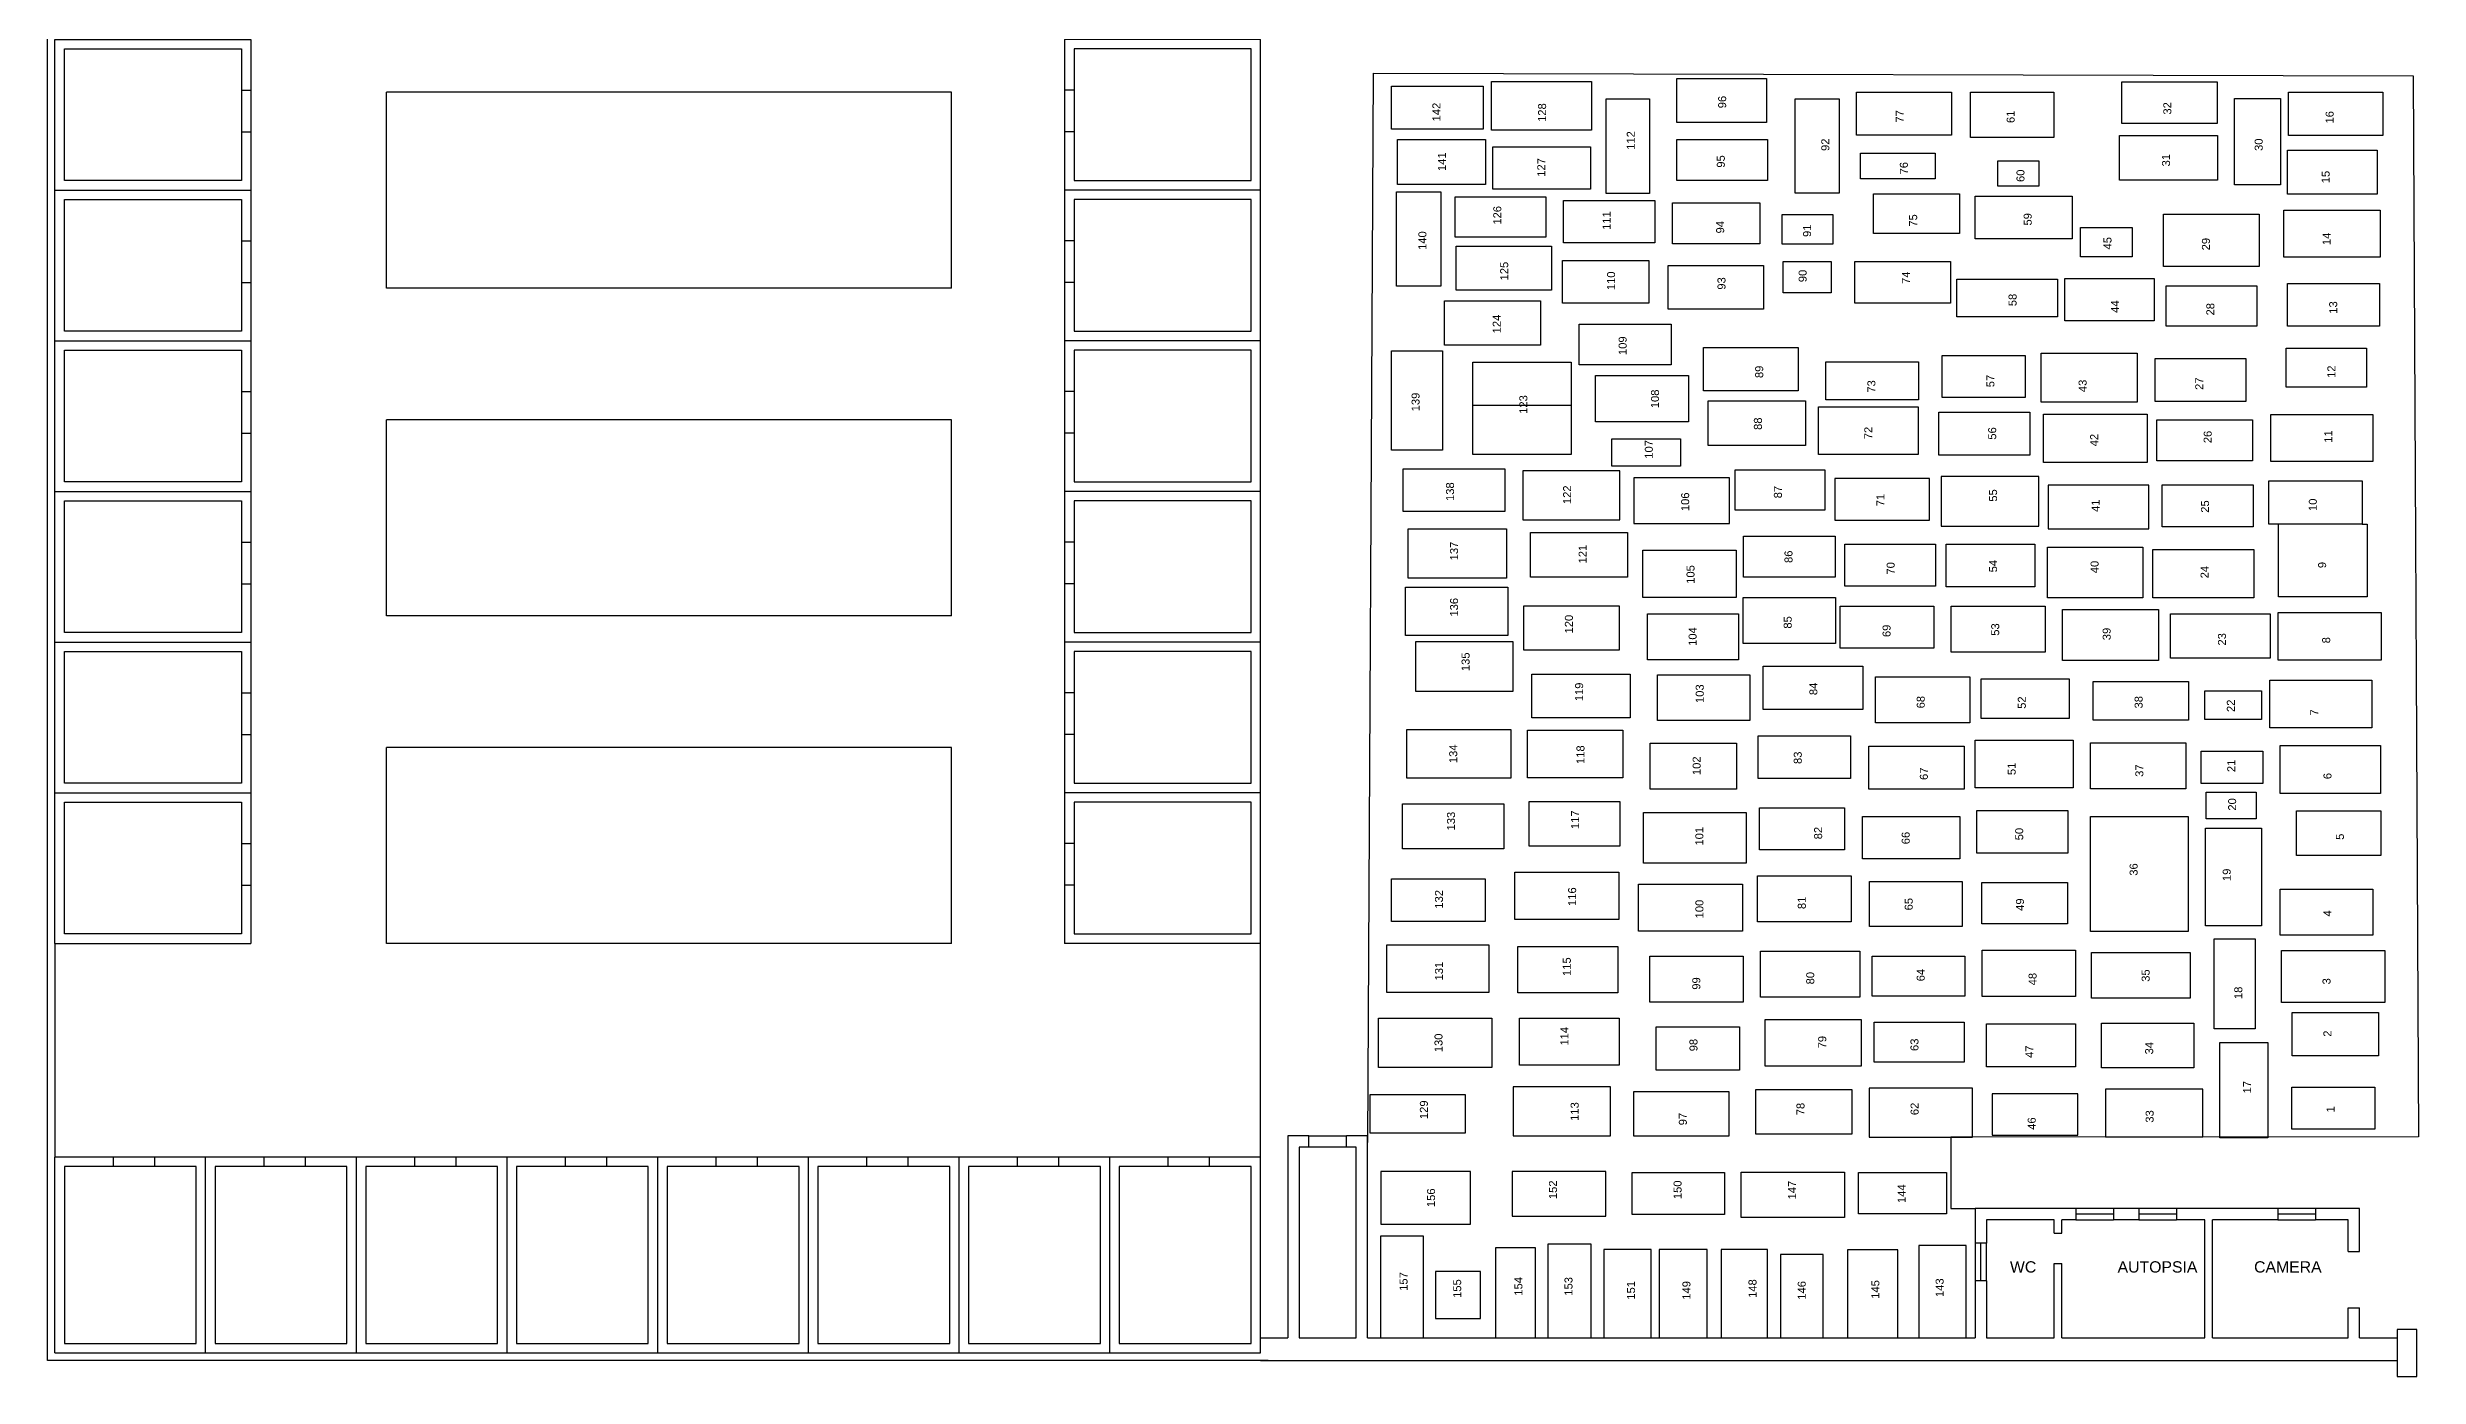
# Model space of a CAD drawing. Header units: millimetres. Extents: x 4085 to 4872, y 1447 to 1654.
# Drawn here: x 4084.9 to 4147.8, y 1574.2 to 1609.5 of the extents above; entities that cross this region are included whole.
import ezdxf

# ---------------------------------------------------------------- set-up
doc = ezdxf.new("R2010")
doc.units = ezdxf.units.MM
for name, color, linetype in [('01', 4, 'Continuous'), ('02', 3, 'Continuous'), ('04', 1, 'Continuous'), ('scritte', 6, 'Continuous')]:
    doc.layers.add(name, color=color, linetype=linetype)
doc.styles.get("Standard").update_dxf_attribs({"font": 'arial.ttf'})

msp = doc.modelspace()

# ---------------------------------------------------------------- linework, layer by layer
at = {"layer": '01'}
for p, q in [((4119.9232, 1580.4532), (4120.0748, 1608.8392)), ((4120.0748, 1608.8392), (4147.6725, 1608.7648)), ((4147.6725, 1608.7648), (4147.8134, 1580.601)), ((4090.0236, 1608.3851), (4090.0236, 1607.2851)), ((4090.2736, 1608.3851), (4090.2736, 1607.2851)), ((4111.8736, 1608.3851), (4111.8736, 1607.2851)), ((4112.1236, 1608.3851), (4112.1236, 1607.2851)), ((4090.0236, 1604.3851), (4090.0236, 1603.2851)), ((4090.2736, 1604.3851), (4090.2736, 1603.2851)), ((4111.8736, 1604.3851), (4111.8736, 1603.2851)), ((4112.1236, 1604.3851), (4112.1236, 1603.2851)), ((4090.0236, 1600.3851), (4090.0236, 1599.2851)), ((4090.2736, 1600.3851), (4090.2736, 1599.2851)), ((4111.8736, 1600.3851), (4111.8736, 1599.2851)), ((4112.1236, 1600.3851), (4112.1236, 1599.2851)), ((4090.0236, 1596.3851), (4090.0236, 1595.2851)), ((4090.2736, 1596.3851), (4090.2736, 1595.2851)), ((4111.8736, 1596.3851), (4111.8736, 1595.2851)), ((4112.1236, 1596.3851), (4112.1236, 1595.2851)), ((4090.0236, 1592.3851), (4090.0236, 1591.2851)), ((4090.2736, 1592.3851), (4090.2736, 1591.2851)), ((4111.8736, 1592.3851), (4111.8736, 1591.2851)), ((4112.1236, 1592.3851), (4112.1236, 1591.2851)), ((4090.0236, 1588.3851), (4090.0236, 1587.2851)), ((4090.2736, 1588.3851), (4090.2736, 1587.2851)), ((4111.8736, 1588.3851), (4111.8736, 1587.2851)), ((4112.1236, 1588.3851), (4112.1236, 1587.2851)), ((4118.3568, 1580.6293), (4119.3568, 1580.6293)), ((4147.8134, 1580.601), (4135.3971, 1580.5883)), ((4135.3971, 1580.5883), (4135.3991, 1578.6974)), ((4087.7236, 1580.0639), (4086.6236, 1580.0639)), ((4087.7236, 1579.8139), (4086.6236, 1579.8139)), ((4091.7236, 1580.0639), (4090.6236, 1580.0639)), ((4091.7236, 1579.8139), (4090.6236, 1579.8139)), ((4095.7236, 1580.0639), (4094.6236, 1580.0639)), ((4095.7236, 1579.8139), (4094.6236, 1579.8139)), ((4099.7236, 1580.0639), (4098.6236, 1580.0639)), ((4099.7236, 1579.8139), (4098.6236, 1579.8139)), ((4103.7236, 1580.0639), (4102.6236, 1580.0639)), ((4103.7236, 1579.8139), (4102.6236, 1579.8139)), ((4107.7236, 1580.0639), (4106.6236, 1580.0639)), ((4107.7236, 1579.8139), (4106.6236, 1579.8139)), ((4111.7236, 1580.0639), (4110.6236, 1580.0639)), ((4111.7236, 1579.8139), (4110.6236, 1579.8139)), ((4115.7236, 1580.0639), (4114.6236, 1580.0639)), ((4115.7236, 1579.8139), (4114.6236, 1579.8139)), ((4119.3568, 1580.3293), (4118.3568, 1580.3293)), ((4135.3991, 1578.6974), (4136.0443, 1578.6973)), ((4139.7192, 1578.6973), (4138.7192, 1578.6973)), ((4139.7192, 1578.5473), (4138.7192, 1578.5499)), ((4141.3888, 1578.6973), (4140.3888, 1578.6973)), ((4141.3888, 1578.5473), (4140.3888, 1578.5499)), ((4145.0801, 1578.6973), (4144.0801, 1578.6973)), ((4145.0801, 1578.5473), (4144.0801, 1578.5499)), ((4138.7192, 1578.3973), (4139.7192, 1578.3973)), ((4140.3888, 1578.3973), (4141.3888, 1578.3973)), ((4144.0801, 1578.3973), (4145.0801, 1578.3973)), ((4136.0443, 1577.7788), (4136.0443, 1576.7788)), ((4136.1943, 1576.7788), (4136.1969, 1577.7788)), ((4136.3443, 1576.7788), (4136.3443, 1577.7788))]:
    msp.add_line(p, q, dxfattribs=at)
at = {"layer": '02'}
for p, q in [((4093.8736, 1603.1351), (4093.8736, 1608.3351)), ((4108.8736, 1608.3351), (4093.8736, 1608.3351)), ((4108.8736, 1603.1351), (4108.8736, 1608.3351)), ((4108.8736, 1603.1351), (4093.8736, 1603.1351)), ((4122.7065, 1600.0264), (4125.3198, 1600.0264)), ((4093.8736, 1594.4351), (4093.8736, 1599.6351)), ((4108.8736, 1599.6351), (4093.8736, 1599.6351)), ((4108.8736, 1594.4351), (4108.8736, 1599.6351)), ((4144.0922, 1594.9346), (4144.0922, 1596.8673)), ((4146.3175, 1596.8673), (4146.4455, 1596.8673)), ((4146.4455, 1596.8673), (4146.4455, 1594.9346)), ((4146.4455, 1594.9346), (4144.0922, 1594.9346)), ((4108.8736, 1594.4351), (4093.8736, 1594.4351)), ((4093.8736, 1585.7351), (4093.8736, 1590.9351)), ((4108.8736, 1590.9351), (4093.8736, 1590.9351)), ((4108.8736, 1585.7351), (4108.8736, 1590.9351)), ((4085.0736, 1585.7351), (4085.0736, 1580.0639)), ((4108.8736, 1585.7351), (4093.8736, 1585.7351)), ((4117.0736, 1580.0639), (4117.0736, 1585.7351)), ((4117.2736, 1574.6639), (4084.8736, 1574.6639))]:
    msp.add_line(p, q, dxfattribs=at)
for points in [[(4120.549, 1608.494), (4122.988, 1608.494), (4122.988, 1607.3557), (4120.549, 1607.3557)], [(4123.2024, 1608.6146), (4125.8559, 1608.6146), (4125.8559, 1607.3289), (4123.2024, 1607.3289)], [(4126.2445, 1608.1592), (4127.397, 1608.1592), (4127.397, 1605.6415), (4126.2445, 1605.6415)], [(4128.1207, 1608.6949), (4130.5062, 1608.6949), (4130.5062, 1607.5298), (4128.1207, 1607.5298)], [(4131.27, 1608.1592), (4132.436, 1608.1592), (4132.436, 1605.6548), (4131.27, 1605.6548)], [(4132.8916, 1608.3333), (4135.411, 1608.3333), (4135.411, 1607.195), (4132.8916, 1607.195)], [(4135.9203, 1608.3333), (4138.1315, 1608.3333), (4138.1315, 1607.128), (4135.9203, 1607.128)], [(4139.9331, 1608.6125), (4142.4659, 1608.6125), (4142.4659, 1607.4999), (4139.9331, 1607.4999)], [(4142.9251, 1608.1675), (4144.1498, 1608.1675), (4144.1498, 1605.8728), (4142.9251, 1605.8728)], [(4144.3585, 1608.3343), (4146.8635, 1608.3343), (4146.8635, 1607.1801), (4144.3585, 1607.1801)], [(4120.7098, 1607.0744), (4123.0416, 1607.0744), (4123.0416, 1605.8825), (4120.7098, 1605.8825)], [(4123.2426, 1606.8869), (4125.8291, 1606.8869), (4125.8291, 1605.762), (4123.2426, 1605.762)], [(4128.1207, 1607.0744), (4130.533, 1607.0744), (4130.533, 1605.9897), (4128.1207, 1605.9897)], [(4139.8774, 1607.1801), (4142.4798, 1607.1801), (4142.4798, 1605.998), (4139.8774, 1605.998)], [(4132.9988, 1606.7128), (4134.9822, 1606.7128), (4134.9822, 1606.0298), (4132.9988, 1606.0298)], [(4136.644, 1606.512), (4137.7295, 1606.512), (4137.7295, 1605.8423), (4136.644, 1605.8423)], [(4144.3307, 1606.7907), (4146.7104, 1606.7907), (4146.7104, 1605.6225), (4144.3307, 1605.6225)], [(4120.6832, 1605.6894), (4121.8625, 1605.6894), (4121.8625, 1603.185), (4120.6832, 1603.185)], [(4133.3474, 1605.6358), (4135.6257, 1605.6358), (4135.6257, 1604.5778), (4133.3474, 1604.5778)], [(4122.2377, 1605.5555), (4124.65, 1605.5555), (4124.65, 1604.4841), (4122.2377, 1604.4841)], [(4125.119, 1605.4617), (4127.5447, 1605.4617), (4127.5447, 1604.3368), (4125.119, 1604.3368)], [(4128.0137, 1605.3948), (4130.3321, 1605.3948), (4130.3321, 1604.31), (4128.0137, 1604.31)], [(4130.9218, 1605.0868), (4132.2619, 1605.0868), (4132.2619, 1604.2966), (4130.9218, 1604.2966)], [(4136.0411, 1605.5689), (4138.6142, 1605.5689), (4138.6142, 1604.4439), (4136.0411, 1604.4439)], [(4141.0464, 1605.094), (4143.5792, 1605.094), (4143.5792, 1603.7033), (4141.0464, 1603.7033)], [(4144.2333, 1605.2053), (4146.7939, 1605.2053), (4146.7939, 1603.9536), (4144.2333, 1603.9536)], [(4138.842, 1604.7385), (4140.2089, 1604.7385), (4140.2089, 1603.9618), (4138.842, 1603.9618)], [(4122.2645, 1604.243), (4124.7974, 1604.243), (4124.7974, 1603.0779), (4122.2645, 1603.0779)], [(4125.0922, 1603.868), (4127.3838, 1603.868), (4127.3838, 1602.7297), (4125.0922, 1602.7297)], [(4127.8931, 1603.7341), (4130.4259, 1603.7341), (4130.4259, 1602.569), (4127.8931, 1602.569)], [(4130.9486, 1603.8413), (4132.2217, 1603.8413), (4132.2217, 1603.0109), (4130.9486, 1603.0109)], [(4132.8516, 1603.8413), (4135.3844, 1603.8413), (4135.3844, 1602.7297), (4132.8516, 1602.7297)], [(4135.5587, 1603.3725), (4138.2255, 1603.3725), (4138.2255, 1602.3681), (4135.5587, 1602.3681)], [(4138.4265, 1603.3859), (4140.7986, 1603.3859), (4140.7986, 1602.261), (4138.4265, 1602.261)], [(4141.116, 1603.1887), (4143.5235, 1603.1887), (4143.5235, 1602.1179), (4141.116, 1602.1179)], [(4144.3307, 1603.2583), (4146.78, 1603.2583), (4146.78, 1602.1179), (4144.3307, 1602.1179)], [(4121.9563, 1602.7967), (4124.5026, 1602.7967), (4124.5026, 1601.6181), (4121.9563, 1601.6181)], [(4125.5282, 1602.1719), (4127.9743, 1602.1719), (4127.9743, 1601.0929), (4125.5282, 1601.0929)], [(4120.5489, 1601.4643), (4121.9025, 1601.4643), (4121.9025, 1598.826), (4120.5489, 1598.826)], [(4128.8346, 1601.5565), (4131.3482, 1601.5565), (4131.3482, 1600.4018), (4128.8346, 1600.4018)], [(4135.1632, 1601.344), (4137.3731, 1601.344), (4137.3731, 1600.2314), (4135.1632, 1600.2314)], [(4137.7985, 1601.4021), (4140.3458, 1601.4021), (4140.3458, 1600.104), (4137.7985, 1600.104)], [(4140.8181, 1601.2672), (4143.2304, 1601.2672), (4143.2304, 1600.1209), (4140.8181, 1600.1209)], [(4144.3016, 1601.537), (4146.4272, 1601.537), (4146.4272, 1600.5002), (4144.3016, 1600.5002)], [(4122.7065, 1601.1697), (4125.3198, 1601.1697), (4125.3198, 1598.7189), (4122.7065, 1598.7189)], [(4125.9668, 1600.8148), (4128.4382, 1600.8148), (4128.4382, 1599.5841), (4125.9668, 1599.5841)], [(4132.0832, 1601.1749), (4134.5377, 1601.1749), (4134.5377, 1600.1635), (4132.0832, 1600.1635)], [(4128.954, 1600.1382), (4131.5434, 1600.1382), (4131.5434, 1598.9497), (4128.954, 1598.9497)], [(4131.8808, 1599.978), (4134.5293, 1599.978), (4134.5293, 1598.7137), (4131.8808, 1598.7137)], [(4135.0788, 1599.8352), (4137.4912, 1599.8352), (4137.4912, 1598.6973), (4135.0788, 1598.6973)], [(4137.8575, 1599.7837), (4140.6072, 1599.7837), (4140.6072, 1598.5025), (4137.8575, 1598.5025)], [(4140.8687, 1599.632), (4143.4076, 1599.632), (4143.4076, 1598.5446), (4140.8687, 1598.5446)], [(4143.8883, 1599.7753), (4146.5959, 1599.7753), (4146.5959, 1598.5278), (4143.8883, 1598.5278)], [(4126.3982, 1599.1351), (4128.2201, 1599.1351), (4128.2201, 1598.4018), (4126.3982, 1598.4018)], [(4123.5697, 1598.3229), (4120.8537, 1598.3229), (4120.8537, 1597.2103), (4123.5697, 1597.2103)], [(4126.6085, 1598.2808), (4124.0359, 1598.2808), (4124.0359, 1596.9827), (4126.6085, 1596.9827)], [(4129.5184, 1598.0954), (4126.9796, 1598.0954), (4126.9796, 1596.8816), (4129.5184, 1596.8816)], [(4132.0605, 1598.2977), (4129.665, 1598.2977), (4129.665, 1597.244), (4132.0605, 1597.244)], [(4134.8271, 1598.0785), (4132.3219, 1598.0785), (4132.3219, 1596.9743), (4134.8271, 1596.9743)], [(4137.737, 1598.1291), (4135.1391, 1598.1291), (4135.1391, 1596.8142), (4137.737, 1596.8142)], [(4140.6508, 1597.9016), (4137.977, 1597.9016), (4137.977, 1596.7384), (4140.6508, 1596.7384)], [(4141.0051, 1597.9101), (4143.4258, 1597.9101), (4143.4258, 1596.7974), (4141.0051, 1596.7974)], [(4120.9971, 1596.7383), (4123.6034, 1596.7383), (4123.6034, 1595.4318), (4120.9971, 1595.4318)], [(4124.236, 1596.6455), (4126.817, 1596.6455), (4126.817, 1595.457), (4124.236, 1595.457)], [(4127.2219, 1596.1735), (4129.7017, 1596.1735), (4129.7017, 1594.9176), (4127.2219, 1594.9176)], [(4129.8904, 1596.5505), (4132.328, 1596.5505), (4132.328, 1595.4547), (4129.8904, 1595.4547)], [(4132.5811, 1596.3314), (4134.9934, 1596.3314), (4134.9934, 1595.2187), (4132.5811, 1595.2187)], [(4135.2718, 1596.3314), (4137.6251, 1596.3314), (4137.6251, 1595.2019), (4135.2718, 1595.2019)], [(4137.9628, 1596.2591), (4140.4921, 1596.2591), (4140.4921, 1594.9066), (4137.9628, 1594.9066)], [(4140.7583, 1596.1926), (4143.4429, 1596.1926), (4143.4429, 1594.9066), (4140.7583, 1594.9066)], [(4120.9212, 1595.1957), (4123.6372, 1595.1957), (4123.6372, 1593.9061), (4120.9212, 1593.9061)], [(4129.882, 1594.9153), (4132.3365, 1594.9153), (4132.3365, 1593.7015), (4129.882, 1593.7015)], [(4124.0673, 1594.6984), (4126.5977, 1594.6984), (4126.5977, 1593.5184), (4124.0673, 1593.5184)], [(4127.3431, 1594.4854), (4129.7639, 1594.4854), (4129.7639, 1593.2632), (4127.3431, 1593.2632)], [(4132.463, 1594.6877), (4134.9428, 1594.6877), (4134.9428, 1593.5751), (4132.463, 1593.5751)], [(4135.4067, 1594.6877), (4137.9034, 1594.6877), (4137.9034, 1593.4655), (4135.4067, 1593.4655)], [(4138.3646, 1594.5994), (4140.9124, 1594.5994), (4140.9124, 1593.2499), (4138.3646, 1593.2499)], [(4141.2267, 1594.489), (4143.8764, 1594.489), (4143.8764, 1593.3093), (4141.2267, 1593.3093)], [(4144.0887, 1594.523), (4146.8174, 1594.523), (4146.8174, 1593.2504), (4144.0887, 1593.2504)], [(4121.1941, 1593.7493), (4123.7671, 1593.7493), (4123.7671, 1592.4214), (4121.1941, 1592.4214)], [(4130.4198, 1593.0966), (4133.0611, 1593.0966), (4133.0611, 1591.9423), (4130.4198, 1591.9423)], [(4124.2749, 1592.8866), (4126.8817, 1592.8866), (4126.8817, 1591.7279), (4124.2749, 1591.7279)], [(4127.6072, 1592.8649), (4130.0651, 1592.8649), (4130.0651, 1591.65), (4127.6072, 1591.65)], [(4133.4008, 1592.8165), (4135.8977, 1592.8165), (4135.8977, 1591.5944), (4133.4008, 1591.5944)], [(4136.199, 1592.7577), (4138.5345, 1592.7577), (4138.5345, 1591.7053), (4136.199, 1591.7053)], [(4139.1799, 1592.6898), (4141.7023, 1592.6898), (4141.7023, 1591.6628), (4139.1799, 1591.6628)], [(4142.1379, 1592.4441), (4143.6412, 1592.4441), (4143.6412, 1591.6803), (4142.1379, 1591.6803)], [(4143.862, 1592.7242), (4146.5712, 1592.7242), (4146.5712, 1591.4596), (4143.862, 1591.4596)], [(4120.9571, 1591.4149), (4123.7163, 1591.4149), (4123.7163, 1590.1208), (4120.9571, 1590.1208)], [(4124.1564, 1591.398), (4126.6955, 1591.398), (4126.6955, 1590.1293), (4124.1564, 1590.1293)], [(4130.284, 1591.2464), (4132.7384, 1591.2464), (4132.7384, 1590.1091), (4130.284, 1590.1091)], [(4136.0461, 1591.1281), (4138.6449, 1591.1281), (4138.6449, 1589.8636), (4136.0461, 1589.8636)], [(4127.4149, 1591.0512), (4129.7086, 1591.0512), (4129.7086, 1589.8333), (4127.4149, 1589.8333)], [(4133.2225, 1590.9748), (4135.7533, 1590.9748), (4135.7533, 1589.829), (4133.2225, 1589.829)], [(4139.1035, 1591.0602), (4141.6343, 1591.0602), (4141.6343, 1589.8381), (4139.1035, 1589.8381)], [(4142.0445, 1590.8372), (4143.6751, 1590.8372), (4143.6751, 1589.98), (4142.0445, 1589.98)], [(4144.1422, 1590.99), (4146.8004, 1590.99), (4146.8004, 1589.7169), (4144.1422, 1589.7169)], [(4120.8467, 1589.4444), (4123.5368, 1589.4444), (4123.5368, 1588.2496), (4120.8467, 1588.2496)], [(4124.2069, 1589.4986), (4126.6117, 1589.4986), (4126.6117, 1588.3174), (4124.2069, 1588.3174)], [(4130.3208, 1589.3357), (4132.5761, 1589.3357), (4132.5761, 1588.2224), (4130.3208, 1588.2224)], [(4136.0868, 1589.2679), (4138.5052, 1589.2679), (4138.5052, 1588.1274), (4136.0868, 1588.1274)], [(4142.1719, 1589.7509), (4143.5053, 1589.7509), (4143.5053, 1589.038), (4142.1719, 1589.038)], [(4144.5753, 1589.2586), (4146.8089, 1589.2586), (4146.8089, 1588.0704), (4144.5753, 1588.0704)], [(4127.2367, 1589.2135), (4129.9675, 1589.2135), (4129.9675, 1587.8694), (4127.2367, 1587.8694)], [(4133.0571, 1589.105), (4135.6385, 1589.105), (4135.6385, 1587.9781), (4133.0571, 1587.9781)], [(4139.103, 1589.105), (4141.698, 1589.105), (4141.698, 1586.0501), (4139.103, 1586.0501)], [(4142.1599, 1588.7927), (4143.6409, 1588.7927), (4143.6409, 1586.1994), (4142.1599, 1586.1994)], [(4120.5491, 1587.4463), (4123.0354, 1587.4463), (4123.0354, 1586.3194), (4120.5491, 1586.3194)], [(4123.8234, 1587.6228), (4126.5815, 1587.6228), (4126.5815, 1586.3737), (4123.8234, 1586.3737)], [(4130.2634, 1587.5278), (4132.7497, 1587.5278), (4132.7497, 1586.3058), (4130.2634, 1586.3058)], [(4133.2388, 1587.3785), (4135.6979, 1587.3785), (4135.6979, 1586.1837), (4133.2388, 1586.1837)], [(4136.2227, 1587.3535), (4138.4916, 1587.3535), (4138.4916, 1586.2537), (4136.2227, 1586.2537)], [(4127.1113, 1587.3106), (4129.8694, 1587.3106), (4129.8694, 1586.0615), (4127.1113, 1586.0615)], [(4144.1436, 1587.177), (4146.6027, 1587.177), (4146.6027, 1585.955), (4144.1436, 1585.955)], [(4120.4268, 1585.6949), (4123.1305, 1585.6949), (4123.1305, 1584.4322), (4120.4268, 1584.4322)], [(4123.905, 1585.6541), (4126.5543, 1585.6541), (4126.5543, 1584.4186), (4123.905, 1584.4186)], [(4130.3449, 1585.5319), (4132.9807, 1585.5319), (4132.9807, 1584.31), (4130.3449, 1584.31)], [(4136.2325, 1585.5576), (4138.7052, 1585.5576), (4138.7052, 1584.322), (4136.2325, 1584.322)], [(4139.1302, 1585.4934), (4141.7523, 1585.4934), (4141.7523, 1584.285), (4139.1302, 1584.285)], [(4142.3909, 1585.86), (4143.4778, 1585.86), (4143.4778, 1583.4704), (4142.3909, 1583.4704)], [(4144.1707, 1585.5477), (4146.9152, 1585.5477), (4146.9152, 1584.1628), (4144.1707, 1584.1628)], [(4127.4102, 1585.3962), (4129.883, 1585.3962), (4129.883, 1584.1742), (4127.4102, 1584.1742)], [(4133.3067, 1585.3962), (4135.7659, 1585.3962), (4135.7659, 1584.3371), (4133.3067, 1584.3371)], [(4120.2095, 1583.7533), (4123.212, 1583.7533), (4123.212, 1582.4363), (4120.2095, 1582.4363)], [(4123.9457, 1583.7533), (4126.5951, 1583.7533), (4126.5951, 1582.5042), (4123.9457, 1582.5042)], [(4130.4672, 1583.7126), (4133.0214, 1583.7126), (4133.0214, 1582.4771), (4130.4672, 1582.4771)], [(4133.3611, 1583.6447), (4135.7523, 1583.6447), (4135.7523, 1582.5857), (4133.3611, 1582.5857)], [(4136.3411, 1583.6024), (4138.7052, 1583.6024), (4138.7052, 1582.4619), (4136.3411, 1582.4619)], [(4139.3981, 1583.616), (4141.8436, 1583.616), (4141.8436, 1582.4348), (4139.3981, 1582.4348)], [(4144.456, 1583.9049), (4146.7521, 1583.9049), (4146.7521, 1582.7508), (4144.456, 1582.7508)], [(4127.5733, 1583.5225), (4129.7879, 1583.5225), (4129.7879, 1582.3684), (4127.5733, 1582.3684)], [(4142.5365, 1583.1001), (4143.8137, 1583.1001), (4143.8137, 1580.5747), (4142.5365, 1580.5747)], [(4119.9723, 1580.7037), (4122.5147, 1580.7037), (4122.5147, 1581.7114), (4119.9723, 1581.7114)], [(4126.3638, 1581.9304), (4123.7824, 1581.9304), (4123.7824, 1580.627), (4126.3638, 1580.627)], [(4129.5158, 1581.7947), (4126.9752, 1581.7947), (4126.9752, 1580.627), (4129.5158, 1580.627)], [(4132.7766, 1581.849), (4130.2087, 1581.849), (4130.2087, 1580.6813), (4132.7766, 1580.6813)], [(4135.9743, 1581.8917), (4133.2299, 1581.8917), (4133.2299, 1580.5883), (4135.9743, 1580.5883)], [(4138.7731, 1581.7423), (4136.4906, 1581.7423), (4136.4906, 1580.6426), (4138.7731, 1580.6426)], [(4142.0882, 1581.8645), (4139.5068, 1581.8645), (4139.5068, 1580.6019), (4142.0882, 1580.6019)], [(4144.4522, 1581.9188), (4146.6532, 1581.9188), (4146.6532, 1580.8055), (4144.4522, 1580.8055)], [(4120.2683, 1578.2854), (4122.6472, 1578.2854), (4122.6472, 1579.6838), (4120.2683, 1579.6838)], [(4123.7548, 1578.4939), (4126.2389, 1578.4939), (4126.2389, 1579.6783), (4123.7548, 1579.6783)], [(4126.9385, 1579.6568), (4129.3928, 1579.6568), (4129.3928, 1578.5381), (4126.9385, 1578.5381)], [(4129.8316, 1579.6619), (4132.5765, 1579.6619), (4132.5765, 1578.4571), (4129.8316, 1578.4571)], [(4132.9425, 1579.6511), (4135.2837, 1579.6511), (4135.2837, 1578.5561), (4132.9425, 1578.5561)], [(4121.4009, 1577.9588), (4120.2555, 1577.9588), (4120.2555, 1575.2639), (4121.4009, 1575.2639)], [(4124.3759, 1577.6559), (4123.3129, 1577.6559), (4123.3129, 1575.2639), (4124.3759, 1575.2639)], [(4125.8475, 1577.7522), (4124.7021, 1577.7522), (4124.7021, 1575.2639), (4125.8475, 1575.2639)], [(4127.4466, 1577.6073), (4126.1874, 1577.6073), (4126.1874, 1575.2639), (4127.4466, 1575.2639)], [(4128.9276, 1577.6079), (4127.658, 1577.6079), (4127.658, 1575.2639), (4128.9276, 1575.2639)], [(4130.5317, 1577.6085), (4129.2985, 1577.6085), (4129.2985, 1575.2639), (4130.5317, 1575.2639)], [(4132.0078, 1577.4731), (4130.8766, 1577.4731), (4130.8766, 1575.2639), (4132.0078, 1575.2639)], [(4133.99, 1577.6029), (4132.6571, 1577.6029), (4132.6571, 1575.2639), (4133.99, 1575.2639)], [(4135.8056, 1577.7181), (4134.5447, 1577.7181), (4134.5447, 1575.2639), (4135.8056, 1575.2639)], [(4122.9098, 1577.0241), (4121.7185, 1577.0241), (4121.7185, 1575.7787), (4122.9098, 1575.7787)]]:
    msp.add_lwpolyline(points, close=True, dxfattribs=at)
msp.add_lwpolyline([(4146.3175, 1596.8673), (4143.8377, 1596.8673), (4143.8377, 1598.0136), (4146.3175, 1598.0136), (4146.3175, 1596.8673)], dxfattribs=at)
at = {"layer": '04'}
for p, q in [((4084.8736, 1574.6639), (4084.8736, 1653.7351)), ((4085.0736, 1605.7351), (4085.0736, 1609.7351)), ((4117.0736, 1605.7351), (4117.0736, 1609.7351)), ((4090.0236, 1608.3851), (4090.2736, 1608.3851)), ((4112.1236, 1608.3851), (4111.8736, 1608.3851)), ((4090.0236, 1607.2851), (4090.2736, 1607.2851)), ((4090.2736, 1607.2851), (4090.2736, 1605.7351)), ((4111.8736, 1607.2851), (4111.8736, 1605.7351)), ((4112.1236, 1607.2851), (4111.8736, 1607.2851)), ((4085.0736, 1601.7351), (4085.0736, 1605.7351)), ((4117.0736, 1601.7351), (4117.0736, 1605.7351)), ((4090.0236, 1604.3851), (4090.2736, 1604.3851)), ((4112.1236, 1604.3851), (4111.8736, 1604.3851)), ((4090.0236, 1603.2851), (4090.2736, 1603.2851)), ((4090.2736, 1603.2851), (4090.2736, 1601.7351)), ((4111.8736, 1603.2851), (4111.8736, 1601.7351)), ((4112.1236, 1603.2851), (4111.8736, 1603.2851)), ((4085.0736, 1597.7351), (4085.0736, 1601.7351)), ((4117.0736, 1597.7351), (4117.0736, 1601.7351)), ((4090.0236, 1600.3851), (4090.2736, 1600.3851)), ((4112.1236, 1600.3851), (4111.8736, 1600.3851)), ((4090.0236, 1599.2851), (4090.2736, 1599.2851)), ((4090.2736, 1599.2851), (4090.2736, 1597.7351)), ((4111.8736, 1599.2851), (4111.8736, 1597.7351)), ((4112.1236, 1599.2851), (4111.8736, 1599.2851)), ((4085.0736, 1593.7351), (4085.0736, 1597.7351)), ((4117.0736, 1593.7351), (4117.0736, 1597.7351)), ((4090.0236, 1596.3851), (4090.2736, 1596.3851)), ((4112.1236, 1596.3851), (4111.8736, 1596.3851)), ((4090.0236, 1595.2851), (4090.2736, 1595.2851)), ((4090.2736, 1595.2851), (4090.2736, 1593.7351)), ((4111.8736, 1595.2851), (4111.8736, 1593.7351)), ((4112.1236, 1595.2851), (4111.8736, 1595.2851)), ((4085.0736, 1589.7351), (4085.0736, 1593.7351)), ((4117.0736, 1589.7351), (4117.0736, 1593.7351)), ((4090.0236, 1592.3851), (4090.2736, 1592.3851)), ((4112.1236, 1592.3851), (4111.8736, 1592.3851)), ((4090.0236, 1591.2851), (4090.2736, 1591.2851)), ((4090.2736, 1591.2851), (4090.2736, 1589.7351)), ((4111.8736, 1591.2851), (4111.8736, 1589.7351)), ((4112.1236, 1591.2851), (4111.8736, 1591.2851)), ((4085.0736, 1585.7351), (4085.0736, 1589.7351)), ((4117.0736, 1585.7351), (4117.0736, 1589.7351)), ((4090.0236, 1588.3851), (4090.2736, 1588.3851)), ((4112.1236, 1588.3851), (4111.8736, 1588.3851)), ((4090.0236, 1587.2851), (4090.2736, 1587.2851)), ((4090.2736, 1587.2851), (4090.2736, 1585.7351)), ((4111.8736, 1587.2851), (4111.8736, 1585.7351)), ((4112.1236, 1587.2851), (4111.8736, 1587.2851)), ((4085.0736, 1585.7351), (4090.2736, 1585.7351)), ((4117.0736, 1585.7351), (4111.8736, 1585.7351)), ((4118.3568, 1580.6293), (4117.7991, 1580.6293)), ((4117.7991, 1580.6293), (4117.7991, 1575.2639)), ((4118.3568, 1580.3293), (4118.3568, 1580.6293)), ((4119.9146, 1580.6293), (4119.3568, 1580.6293)), ((4119.3568, 1580.3293), (4119.3568, 1580.6293)), ((4119.9146, 1575.2639), (4119.9146, 1580.6293)), ((4086.6236, 1580.0639), (4085.0736, 1580.0639)), ((4085.0736, 1574.8639), (4085.0736, 1580.0639)), ((4086.6236, 1579.8139), (4086.6236, 1580.0639)), ((4087.7236, 1579.8139), (4087.7236, 1580.0639)), ((4090.6236, 1580.0639), (4089.0736, 1580.0639)), ((4090.6236, 1579.8139), (4090.6236, 1580.0639)), ((4091.7236, 1579.8139), (4091.7236, 1580.0639)), ((4094.6236, 1580.0639), (4093.0736, 1580.0639)), ((4094.6236, 1579.8139), (4094.6236, 1580.0639)), ((4095.7236, 1579.8139), (4095.7236, 1580.0639)), ((4098.6236, 1580.0639), (4097.0736, 1580.0639)), ((4098.6236, 1579.8139), (4098.6236, 1580.0639)), ((4099.7236, 1579.8139), (4099.7236, 1580.0639)), ((4102.6236, 1580.0639), (4101.0736, 1580.0639)), ((4102.6236, 1579.8139), (4102.6236, 1580.0639)), ((4103.7236, 1579.8139), (4103.7236, 1580.0639)), ((4106.6236, 1580.0639), (4105.0736, 1580.0639)), ((4106.6236, 1579.8139), (4106.6236, 1580.0639)), ((4107.7236, 1579.8139), (4107.7236, 1580.0639)), ((4110.6236, 1580.0639), (4109.0736, 1580.0639)), ((4110.6236, 1579.8139), (4110.6236, 1580.0639)), ((4111.7236, 1579.8139), (4111.7236, 1580.0639)), ((4114.6236, 1580.0639), (4113.0736, 1580.0639)), ((4114.6236, 1579.8139), (4114.6236, 1580.0639)), ((4115.7236, 1579.8139), (4115.7236, 1580.0639)), ((4118.3568, 1580.3293), (4118.0991, 1580.3293)), ((4118.0991, 1580.3293), (4118.0991, 1575.2639)), ((4119.6146, 1580.3293), (4119.3568, 1580.3293)), ((4119.6146, 1575.2639), (4119.6146, 1580.3293)), ((4138.7192, 1578.6973), (4138.7192, 1578.3973)), ((4139.7192, 1578.6973), (4139.7192, 1578.3973)), ((4140.3888, 1578.6973), (4140.3888, 1578.3973)), ((4141.3888, 1578.6973), (4141.3888, 1578.3973)), ((4144.0801, 1578.6973), (4144.0801, 1578.3973)), ((4145.0801, 1578.6973), (4145.0801, 1578.3973)), ((4138.1425, 1578.3973), (4136.3443, 1578.3973)), ((4136.3443, 1578.3973), (4136.3443, 1577.7788)), ((4138.1425, 1578.0402), (4138.1425, 1578.3973)), ((4138.1425, 1578.0402), (4138.3425, 1578.0402)), ((4138.7192, 1578.3973), (4138.3425, 1578.3973)), ((4138.3425, 1578.0402), (4138.3425, 1578.3973)), ((4140.3888, 1578.3973), (4139.7192, 1578.3973)), ((4142.1425, 1578.3973), (4141.3888, 1578.3973)), ((4142.1425, 1575.2639), (4142.1425, 1578.3973)), ((4144.0801, 1578.3973), (4142.3425, 1578.3973)), ((4142.3425, 1575.2639), (4142.3425, 1578.3973)), ((4145.9425, 1578.3973), (4145.0801, 1578.3973)), ((4145.9425, 1577.5558), (4145.9425, 1578.3973)), ((4136.3443, 1577.7788), (4136.0443, 1577.7788)), ((4145.9425, 1577.5558), (4146.2425, 1577.5558)), ((4136.3443, 1576.7788), (4136.0443, 1576.7788)), ((4136.3443, 1576.7788), (4136.3443, 1575.2639)), ((4138.1425, 1575.2639), (4138.1425, 1577.2402)), ((4138.1425, 1577.2402), (4138.3425, 1577.2402)), ((4138.3425, 1575.2639), (4138.3425, 1577.2402)), ((4145.9425, 1575.2639), (4145.9425, 1576.0558)), ((4145.9425, 1576.0558), (4146.2425, 1576.0558)), ((4085.0736, 1574.8639), (4089.0736, 1574.8639)), ((4089.0736, 1574.8639), (4093.0736, 1574.8639)), ((4093.0736, 1574.8639), (4097.0736, 1574.8639)), ((4097.0736, 1574.8639), (4101.0736, 1574.8639)), ((4101.0736, 1574.8639), (4105.0736, 1574.8639)), ((4105.0736, 1574.8639), (4109.0736, 1574.8639)), ((4109.0736, 1574.8639), (4113.0736, 1574.8639)), ((4113.0736, 1574.8639), (4117.0736, 1574.8639)), ((4117.0736, 1575.2639), (4117.7991, 1575.2639)), ((4118.0991, 1575.2639), (4119.6146, 1575.2639)), ((4119.9146, 1575.2639), (4136.0443, 1575.2639)), ((4136.3443, 1575.2639), (4138.1425, 1575.2639)), ((4138.3425, 1575.2639), (4142.1425, 1575.2639)), ((4142.3425, 1575.2639), (4145.9425, 1575.2639)), ((4146.2425, 1575.2639), (4147.2425, 1575.2639)), ((4117.0736, 1574.6639), (4147.2425, 1574.6639))]:
    msp.add_line(p, q, dxfattribs=at)
for points in [[(4085.0736, 1609.7351), (4090.2736, 1609.7351), (4090.2736, 1608.3851)], [(4090.0236, 1607.2851), (4090.0236, 1605.9851), (4085.3236, 1605.9851), (4085.3236, 1609.4851), (4090.0236, 1609.4851), (4090.0236, 1608.3851)], [(4117.0736, 1609.7351), (4111.8736, 1609.7351), (4111.8736, 1608.3851)], [(4112.1236, 1607.2851), (4112.1236, 1605.9851), (4116.8236, 1605.9851), (4116.8236, 1609.4851), (4112.1236, 1609.4851), (4112.1236, 1608.3851)], [(4085.0736, 1605.7351), (4090.2736, 1605.7351), (4090.2736, 1604.3851)], [(4117.0736, 1605.7351), (4111.8736, 1605.7351), (4111.8736, 1604.3851)], [(4090.0236, 1603.2851), (4090.0236, 1601.9851), (4085.3236, 1601.9851), (4085.3236, 1605.4851), (4090.0236, 1605.4851), (4090.0236, 1604.3851)], [(4112.1236, 1603.2851), (4112.1236, 1601.9851), (4116.8236, 1601.9851), (4116.8236, 1605.4851), (4112.1236, 1605.4851), (4112.1236, 1604.3851)], [(4085.0736, 1601.7351), (4090.2736, 1601.7351), (4090.2736, 1600.3851)], [(4090.0236, 1599.2851), (4090.0236, 1597.9851), (4085.3236, 1597.9851), (4085.3236, 1601.4851), (4090.0236, 1601.4851), (4090.0236, 1600.3851)], [(4117.0736, 1601.7351), (4111.8736, 1601.7351), (4111.8736, 1600.3851)], [(4112.1236, 1599.2851), (4112.1236, 1597.9851), (4116.8236, 1597.9851), (4116.8236, 1601.4851), (4112.1236, 1601.4851), (4112.1236, 1600.3851)], [(4085.0736, 1597.7351), (4090.2736, 1597.7351), (4090.2736, 1596.3851)], [(4090.0236, 1595.2851), (4090.0236, 1593.9851), (4085.3236, 1593.9851), (4085.3236, 1597.4851), (4090.0236, 1597.4851), (4090.0236, 1596.3851)], [(4117.0736, 1597.7351), (4111.8736, 1597.7351), (4111.8736, 1596.3851)], [(4112.1236, 1595.2851), (4112.1236, 1593.9851), (4116.8236, 1593.9851), (4116.8236, 1597.4851), (4112.1236, 1597.4851), (4112.1236, 1596.3851)], [(4085.0736, 1593.7351), (4090.2736, 1593.7351), (4090.2736, 1592.3851)], [(4117.0736, 1593.7351), (4111.8736, 1593.7351), (4111.8736, 1592.3851)], [(4090.0236, 1591.2851), (4090.0236, 1589.9851), (4085.3236, 1589.9851), (4085.3236, 1593.4851), (4090.0236, 1593.4851), (4090.0236, 1592.3851)], [(4112.1236, 1591.2851), (4112.1236, 1589.9851), (4116.8236, 1589.9851), (4116.8236, 1593.4851), (4112.1236, 1593.4851), (4112.1236, 1592.3851)], [(4085.0736, 1589.7351), (4090.2736, 1589.7351), (4090.2736, 1588.3851)], [(4090.0236, 1587.2851), (4090.0236, 1585.9851), (4085.3236, 1585.9851), (4085.3236, 1589.4851), (4090.0236, 1589.4851), (4090.0236, 1588.3851)], [(4117.0736, 1589.7351), (4111.8736, 1589.7351), (4111.8736, 1588.3851)], [(4112.1236, 1587.2851), (4112.1236, 1585.9851), (4116.8236, 1585.9851), (4116.8236, 1589.4851), (4112.1236, 1589.4851), (4112.1236, 1588.3851)], [(4086.6236, 1579.8139), (4085.3236, 1579.8139), (4085.3236, 1575.1139), (4088.8236, 1575.1139), (4088.8236, 1579.8139), (4087.7236, 1579.8139)], [(4089.0736, 1574.8639), (4089.0736, 1580.0639), (4087.7236, 1580.0639)], [(4090.6236, 1579.8139), (4089.3236, 1579.8139), (4089.3236, 1575.1139), (4092.8236, 1575.1139), (4092.8236, 1579.8139), (4091.7236, 1579.8139)], [(4093.0736, 1574.8639), (4093.0736, 1580.0639), (4091.7236, 1580.0639)], [(4094.6236, 1579.8139), (4093.3236, 1579.8139), (4093.3236, 1575.1139), (4096.8236, 1575.1139), (4096.8236, 1579.8139), (4095.7236, 1579.8139)], [(4097.0736, 1574.8639), (4097.0736, 1580.0639), (4095.7236, 1580.0639)], [(4098.6236, 1579.8139), (4097.3236, 1579.8139), (4097.3236, 1575.1139), (4100.8236, 1575.1139), (4100.8236, 1579.8139), (4099.7236, 1579.8139)], [(4101.0736, 1574.8639), (4101.0736, 1580.0639), (4099.7236, 1580.0639)], [(4102.6236, 1579.8139), (4101.3236, 1579.8139), (4101.3236, 1575.1139), (4104.8236, 1575.1139), (4104.8236, 1579.8139), (4103.7236, 1579.8139)], [(4105.0736, 1574.8639), (4105.0736, 1580.0639), (4103.7236, 1580.0639)], [(4106.6236, 1579.8139), (4105.3236, 1579.8139), (4105.3236, 1575.1139), (4108.8236, 1575.1139), (4108.8236, 1579.8139), (4107.7236, 1579.8139)], [(4109.0736, 1574.8639), (4109.0736, 1580.0639), (4107.7236, 1580.0639)], [(4110.6236, 1579.8139), (4109.3236, 1579.8139), (4109.3236, 1575.1139), (4112.8236, 1575.1139), (4112.8236, 1579.8139), (4111.7236, 1579.8139)], [(4113.0736, 1574.8639), (4113.0736, 1580.0639), (4111.7236, 1580.0639)], [(4114.6236, 1579.8139), (4113.3236, 1579.8139), (4113.3236, 1575.1139), (4116.8236, 1575.1139), (4116.8236, 1579.8139), (4115.7236, 1579.8139)], [(4117.0736, 1574.8639), (4117.0736, 1580.0639), (4115.7236, 1580.0639)], [(4138.7192, 1578.6973), (4136.0443, 1578.6973), (4136.0443, 1577.7788)], [(4140.3888, 1578.6973), (4139.7192, 1578.6973)], [(4144.0801, 1578.6973), (4141.3888, 1578.6973)], [(4146.2425, 1577.5558), (4146.2425, 1578.6973), (4145.0801, 1578.6973)], [(4136.0443, 1576.7788), (4136.0443, 1575.2639)], [(4146.2425, 1575.2639), (4146.2425, 1576.0558)], [(4136.3443, 1575.2639), (4138.1425, 1575.2639)], [(4138.3425, 1575.2639), (4142.1425, 1575.2639)], [(4142.3425, 1575.2639), (4145.9425, 1575.2639)]]:
    msp.add_lwpolyline(points, dxfattribs=at)
msp.add_lwpolyline([(4147.764, 1575.4872), (4147.2425, 1575.4872), (4147.2425, 1574.235), (4147.764, 1574.235)], close=True, dxfattribs=at)

# ---------------------------------------------------------------- texts
at = {"layer": 'scritte'}
for s, height, p in [('96', 0.21243, (4129.4342, 1607.9065)), ('142', 0.21243, (4121.8489, 1607.5593)), ('128', 0.21243, (4124.6548, 1607.5447)), ('77', 0.21243, (4134.1489, 1607.5256)), ('61', 0.21243, (4137.0914, 1607.5139)), ('32', 0.21243, (4141.2506, 1607.7386)), ('16', 0.21243, (4145.5584, 1607.5034)), ('112', 0.21243, (4127.0082, 1606.8039)), ('92', 0.21243, (4132.1715, 1606.7729)), ('30', 0.21243, (4143.6752, 1606.7741)), ('141', 0.21243, (4121.9956, 1606.2416)), ('127', 0.21243, (4124.6334, 1606.0883)), ('95', 0.21243, (4129.3977, 1606.3292)), ('76', 0.21243, (4134.2568, 1606.1501)), ('60', 0.21243, (4137.3524, 1605.9501)), ('31', 0.21243, (4141.2153, 1606.3624)), ('15', 0.21243, (4145.4525, 1605.9155)), ('126', 0.21243, (4123.4643, 1604.8177)), ('111', 0.21243, (4126.3675, 1604.6779)), ('75', 0.21243, (4134.504, 1604.7621)), ('59', 0.21243, (4137.5435, 1604.7935)), ('140', 0.21243, (4121.4768, 1604.1459)), ('94', 0.21243, (4129.3806, 1604.5838)), ('91', 0.21243, (4131.6875, 1604.4897)), ('45', 0.21243, (4139.6621, 1604.1584)), ('29', 0.21243, (4142.275, 1604.1349)), ('14', 0.21243, (4145.4764, 1604.276)), ('125', 0.21243, (4123.6486, 1603.3371)), ('110', 0.21243, (4126.4852, 1603.0783)), ('93', 0.21243, (4129.4159, 1603.0901)), ('90', 0.21243, (4131.5698, 1603.29)), ('74', 0.21243, (4134.3122, 1603.243)), ('58', 0.21243, (4137.1422, 1602.6527)), ('44', 0.21243, (4139.861, 1602.4763)), ('28', 0.21243, (4142.3927, 1602.4058)), ('13', 0.21243, (4145.653, 1602.4529)), ('124', 0.21243, (4123.4497, 1601.9319)), ('109', 0.21243, (4126.7923, 1601.3555)), ('89', 0.21243, (4130.4175, 1600.7439)), ('73', 0.21243, (4133.3953, 1600.3558)), ('57', 0.21243, (4136.5537, 1600.5002)), ('43', 0.21243, (4139.0018, 1600.3709)), ('27', 0.21243, (4142.0984, 1600.4298)), ('12', 0.21243, (4145.6059, 1600.7474)), ('139', 0.21243, (4121.2958, 1599.8617)), ('123', 0.21243, (4124.157, 1599.7942)), ('108', 0.21243, (4127.6515, 1599.9441)), ('88', 0.21243, (4130.3822, 1599.3677)), ('72', 0.21243, (4133.3129, 1599.1207)), ('56', 0.21243, (4136.6015, 1599.1089)), ('26', 0.21243, (4142.3217, 1599.0148)), ('11', 0.21243, (4145.5231, 1599.0266)), ('107', 0.21243, (4127.4868, 1598.6032)), ('42', 0.21243, (4139.3086, 1598.9325)), ('138', 0.21243, (4122.2113, 1597.4811)), ('122', 0.21243, (4125.3185, 1597.3988)), ('106', 0.21243, (4128.4526, 1597.211)), ('87', 0.21243, (4130.9126, 1597.5521)), ('71', 0.21243, (4133.6352, 1597.3396)), ('55', 0.21243, (4136.625, 1597.4622)), ('41', 0.21243, (4139.3439, 1597.1917)), ('25', 0.21243, (4142.251, 1597.1682)), ('10', 0.21243, (4145.1112, 1597.2152)), ('137', 0.21243, (4122.3172, 1595.905)), ('121', 0.21243, (4125.7305, 1595.8227)), ('105', 0.21243, (4128.5939, 1595.282)), ('86', 0.21243, (4131.195, 1595.8348)), ('70', 0.21243, (4133.9059, 1595.5283)), ('54', 0.21243, (4136.6248, 1595.5871)), ('40', 0.21243, (4139.3201, 1595.5636)), ('24', 0.21243, (4142.2393, 1595.4274)), ('9', 0.2124, (4145.3583, 1595.6979)), ('136', 0.21243, (4122.3172, 1594.4112)), ('120', 0.21243, (4125.3656, 1593.9643)), ('85', 0.21243, (4131.1734, 1594.0913)), ('104', 0.21243, (4128.6494, 1593.6349)), ('69', 0.21243, (4133.7981, 1593.8679)), ('53', 0.21243, (4136.6817, 1593.9031)), ('39', 0.21243, (4139.6407, 1593.784)), ('23', 0.21243, (4142.7008, 1593.6429)), ('8', 0.2124, (4145.4668, 1593.7017)), ('135', 0.21243, (4122.6232, 1592.9645)), ('119', 0.21243, (4125.6363, 1592.1647)), ('103', 0.21243, (4128.8378, 1592.1176)), ('84', 0.21243, (4131.856, 1592.327)), ('68', 0.21243, (4134.7044, 1591.9742)), ('52', 0.21243, (4137.3879, 1591.9624)), ('38', 0.21243, (4140.4881, 1591.9726)), ('22', 0.21243, (4142.9362, 1591.8785)), ('7', 0.2124, (4145.149, 1591.7844)), ('134', 0.21243, (4122.2952, 1590.5213)), ('118', 0.21243, (4125.6732, 1590.4978)), ('102', 0.21243, (4128.7569, 1590.2037)), ('83', 0.21243, (4131.4405, 1590.4978)), ('51', 0.21243, (4137.1185, 1590.204)), ('21', 0.21243, (4142.9473, 1590.2836)), ('67', 0.21243, (4134.7881, 1590.0746)), ('37', 0.21243, (4140.5083, 1590.1569)), ('6', 0.2124, (4145.5014, 1590.0954)), ('117', 0.21243, (4125.532, 1588.7687)), ('20', 0.21243, (4142.9709, 1589.2603)), ('133', 0.21243, (4122.2364, 1588.7335)), ('101', 0.21243, (4128.8276, 1588.3335)), ('82', 0.21243, (4131.9819, 1588.4982)), ('66', 0.21243, (4134.3054, 1588.3674)), ('50', 0.21243, (4137.3185, 1588.4732)), ('5', 0.2124, (4145.831, 1588.484)), ('36', 0.21243, (4140.3551, 1587.5323)), ('19', 0.21243, (4142.8268, 1587.3911)), ('132', 0.21243, (4121.9165, 1586.6579)), ('116', 0.21243, (4125.4517, 1586.7288)), ('100', 0.21243, (4128.8297, 1586.3995)), ('81', 0.21243, (4131.5485, 1586.6465)), ('65', 0.21243, (4134.3851, 1586.6112)), ('49', 0.21243, (4137.3394, 1586.5995)), ('4', 0.2124, (4145.4986, 1586.4502)), ('131', 0.21243, (4121.9165, 1584.7525)), ('115', 0.21243, (4125.3104, 1584.8704)), ('80', 0.21243, (4131.7722, 1584.647)), ('64', 0.21243, (4134.7029, 1584.7293)), ('48', 0.21243, (4137.673, 1584.6222)), ('35', 0.21243, (4140.6743, 1584.7163)), ('99', 0.21243, (4128.7473, 1584.5058)), ('18', 0.21243, (4143.1342, 1584.2575)), ('3', 0.2124, (4145.4764, 1584.6457)), ('130', 0.21243, (4121.9047, 1582.847)), ('114', 0.21243, (4125.2474, 1583.0234)), ('98', 0.21243, (4128.6725, 1582.8705)), ('79', 0.21243, (4132.0901, 1582.9489)), ('63', 0.21243, (4134.5382, 1582.8783)), ('47', 0.21243, (4137.5906, 1582.6932)), ('34', 0.21243, (4140.7685, 1582.7873)), ('2', 0.2124, (4145.5, 1583.2578)), ('17', 0.21243, (4143.3696, 1581.7522)), ('129', 0.21243, (4121.5163, 1581.0709)), ('113', 0.21243, (4125.5181, 1581.0239)), ('97', 0.21243, (4128.39, 1580.9063)), ('78', 0.21243, (4131.5133, 1581.1728)), ('62', 0.21243, (4134.5421, 1581.1759)), ('46', 0.21243, (4137.6494, 1580.7877)), ('33', 0.21243, (4140.7802, 1580.9759)), ('1', 0.2124, (4145.5824, 1581.2464)), ('156', 0.21243, (4121.7062, 1578.7351)), ('152', 0.21243, (4124.943, 1578.9468)), ('150', 0.21243, (4128.2503, 1578.9468)), ('147', 0.21243, (4131.2897, 1578.938)), ('144', 0.21243, (4134.1969, 1578.8439)), ('157', 0.21243, (4120.9765, 1576.512)), ('155', 0.21243, (4122.4006, 1576.3238)), ('154', 0.21243, (4124.0249, 1576.3826)), ('153', 0.21243, (4125.3549, 1576.3826)), ('151', 0.21243, (4127.0145, 1576.2768)), ('149', 0.21243, (4128.4857, 1576.2768)), ('148', 0.21243, (4130.2395, 1576.3238)), ('146', 0.21243, (4131.5459, 1576.2768)), ('145', 0.21243, (4133.4997, 1576.3003)), ('143', 0.21243, (4135.2064, 1576.3474))]:
    msp.add_text(s, height=height, rotation=90, dxfattribs=at).set_placement(p)
for s, p in [('WC', (4136.9667, 1576.9967)), ('AUTOPSIA', (4139.824, 1576.9967)), ('CAMERA', (4143.4473, 1576.9967))]:
    msp.add_text(s, height=0.3, dxfattribs=at).set_placement(p)

doc.saveas('drawing.dxf')
